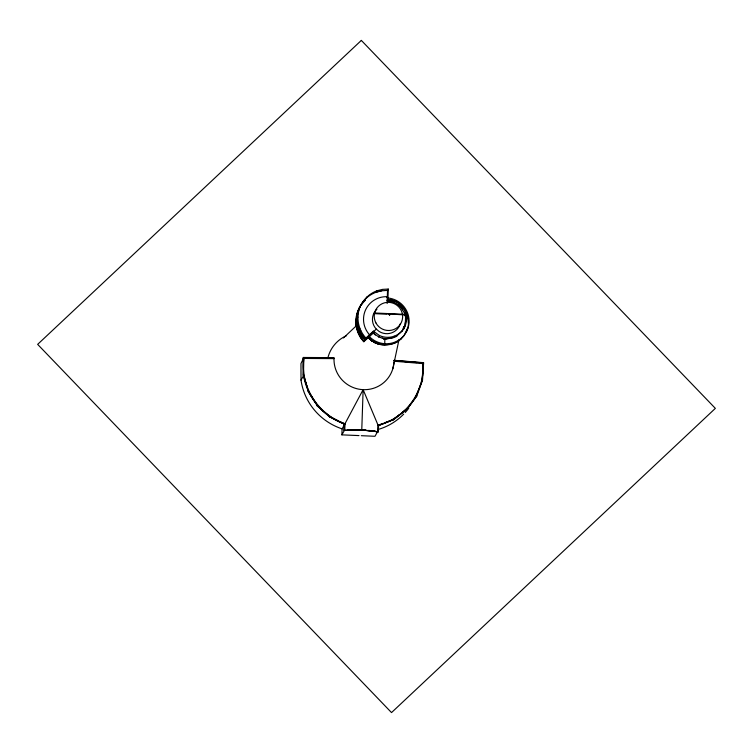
<?xml version="1.0" encoding="UTF-8"?>
<svg xmlns="http://www.w3.org/2000/svg" width="753" height="753" viewBox="0 0 753 753"><rect width="100%" height="100%" fill="white"/><g stroke="black" fill="none" stroke-linecap="round" stroke-linejoin="round"><path stroke-width="1.13" d="M308.391 391.259L303.299 375.088L303.252 357.449L303.873 357.477L303.845 358.447C300.108 386.6 318.152 414.724 344.959 423.741L344.77 430.368L361.892 429.982L377.846 431.742L378.044 425.172L363.134 389.659L344.705 424.259L329.55 416.87L316.994 405.5L317.446 405.123M393.979 362.315A30.139 29.649 29.3 0 1 362.579 389.63A30.139 29.649 29.3 0 1 334.012 358.616L334.04 357.647L303.873 357.477M359.012 435.592L341.909 434.858L342.088 428.862L344.262 424.974M344.836 430.396L344.149 430.339L344.337 424.146M344.347 430.349L344.535 424.024C323.197 416.513 307.13 397.452 303.468 375.116L303.836 357.722L333.795 358.108M363.134 389.659L361.769 430.01L378.43 431.77L378.58 425.624M377.488 431.808L374.128 431.036M378.204 431.817L378.392 425.492L393.668 419.477L406.451 409.256M384.736 343.594L384.877 338.897M387.127 303.553L387.522 290.385L381.696 290.79L376.114 292.211L376.905 290.809L382.486 289.378L388.256 289.067L387.955 299.261L387.164 300.663C393.49 300.993 399.466 304.476 402.874 309.812M389.894 314.425L389.461 313.963L405.368 314.961M416.174 395.918L422.282 380.256L422.96 362.871L423.205 363.897M394.054 360.301L422.998 362.626L422.97 363.595C425.087 391.682 405.378 418.555 378.044 425.172L378.26 425.709L393.791 419.6L393.499 419.082M422.518 374.947L422.282 380.256M422.791 370.523L423.374 362.89M406.733 409.528L416.823 395.984L422.508 380.246L423.619 362.654L422.998 362.626M365.101 300.372A29.612 29.141 29.3 0 0 363.859 341.702L364.744 340.14C356.8 331.678 354.484 318.604 359.303 308.015L356.63 314.895M357.157 318.331C356.903 326.011 359.859 333.635 365.12 339.462L365.911 338.059C357.967 329.598 355.651 316.524 360.471 305.934L359.68 307.337C363.106 299.882 369.13 293.651 376.905 290.809M405.312 324.223L405.594 316.712L404.606 313.088M405.848 320.439L404.116 327.753L404.907 326.341A19.286 18.976 29.3 0 0 395.259 301.031L387.202 299.092M406.366 331.762C412.766 319.131 404.05 301.991 390.449 299.779M392.784 368.866L399.015 339.612M397.537 341.674C392.652 344.507 384.783 345.448 378.75 344.187C386.581 346.088 395.363 344.498 401.255 338.765M359.736 307.243L357.844 312.749L357.101 318.425L357.891 317.022M403.128 328.939L404.436 327.367M403.326 329.033L403.928 327.244M404.022 328.826L404.653 326.99M403.608 327.103L403.354 328.27L404.022 328.609L403.439 327.122M303.836 357.722L303.299 357.92L323.385 358.051M303.271 375.135L303.883 375.013M342.088 428.862A60.165 59.195 29.3 0 1 301.012 380.133L303.732 375.276M361.402 304.466L362.184 303.073L358.475 309.492M362.617 302.311L366.41 298.037M357.468 313.417L355.896 320.571L356.291 326.303M367.153 296.729L366.363 298.132C370.598 294.225 376.152 291.627 381.696 290.79M356.724 319.093L355.943 320.486C355.84 328.242 358.635 335.894 363.915 341.617L360.433 336.939L357.854 331.762L358.635 330.379M356.338 326.209L357.12 324.825M359.012 329.701L359.802 328.299M308.542 390.986L307.968 391.278L317.117 405.425M360.433 336.939L361.205 335.546M361.581 334.878L359.068 329.616M387.466 290.479L388.256 289.067M386.901 297.454L387.334 296.691A23.221 22.854 29.3 0 0 369.808 335.104L368.499 337.438M404.907 326.341A19.286 18.976 29.3 0 1 379.503 335.556L373.394 331.16L372.613 332.572L375.446 335.066M381.696 344.187L378.75 344.187L375.286 342.991L369.346 338.718L368.452 336.873L369.667 338.238M329.663 416.71L316.966 405.556M395.259 301.031L394.468 302.433L387.211 300.579M375.286 342.991L378.1 343.5M372.66 332.478L378.712 336.968L379.503 335.556M400.577 306.829L397.791 304.25M382.599 344.319L386.035 344.507M394.205 336.196L393.414 337.598C369.685 341.194 396.219 338.408 396.84 335.894M384.698 344.77L385.272 343.735M405.34 311.78L404.549 313.182L400.624 306.735M344.535 424.024L344.225 430.368L344.78 430.17M341.909 434.858L344.629 430.001M408.39 323.065L408.201 318.359M407.815 327.517L404.107 335.631L401.133 338.982M377.705 431.431L374.985 436.288L361.299 435.695M378.091 431.836L361.901 429.784M385.103 422.593L393.668 419.477M422.48 380.293L421.934 380.114M393.546 419.694L407.025 409.397L416.851 395.927L416.324 395.645M402.243 330.962L404.163 327.659M329.579 416.814L329.908 416.334M361.355 304.551L365.205 300.193M402.29 330.868L396.784 335.989M343.434 337.965L356.828 325.315M365.911 338.059L373.394 331.16M365.12 339.462L376.302 329.127A14.26 14.025 29.3 0 1 376.905 309.229M364.744 340.14L369.375 335.876M373.187 332.581L369.121 336.318A23.221 22.854 29.3 0 0 406.827 331.019A23.221 22.854 29.3 0 0 387.786 297.981M363.859 341.702L374.232 332.111M316.994 405.641L329.758 416.607L338.794 421.04M394.214 418.677L399.457 414.639M402.083 412.616L405.575 409.924M360.376 337.024L363.078 335.386M377.893 425.436L383.042 423.412M358.795 331.499L360.781 330.774M382.383 344.573L384.199 344.479M347.105 429.963L365.149 430.01M361.92 429.925L344.77 430.368M334.012 358.616L303.252 358.437M303.299 358.71L300.965 363.567L301.012 380.133M374.241 312.984L405.481 314.34M374.119 313.615L387.174 314.265M423.553 363.643L394.035 361.214M394.045 360.489L422.96 362.871M393.998 360.715L398.61 361.092M404.38 361.572L407.844 361.854M412.456 362.231L417.068 362.617M368.518 430.396L371.888 430.782M382.289 338.201L386.073 338.643M379.898 343.801L381.705 344.065M378.712 336.968L382.336 338.116M375.559 342.483C391.456 349.514 360.922 335.509 375.898 342.643M375.342 342.869L378.787 344.065M340.798 422.028L344.808 424.005M376.302 329.127L379.183 331.489A14.26 14.025 29.3 0 0 400.248 323.846M368.546 337.353L372.114 341.137L368.424 337.56M368.339 337.184L369.45 338.634A18.609 18.307 29.3 0 0 381.423 344.507M368.236 337.269L369.346 338.718M361.638 334.784L365.167 339.368M310.17 394.083L317.295 405.396M403.523 326.971L404.116 328.459M304.043 376.34L307.459 388.059M407.194 315.309L408.079 318.575M404.803 314.086L405.538 316.806M303.421 357.703L303.346 375.333M408.738 408.23A60.165 59.195 29.3 0 1 405.218 412.512M403.721 414.103A60.165 59.195 29.3 0 1 379.427 429.097M327.8 358.221A33.716 33.179 29.3 0 1 346.568 335.659M389.678 314.472C389.649 317.258 389.226 311.723 389.678 314.472M389.452 314.217C386.957 315.018 392.162 314.217 389.452 314.217M361.336 40.408L37.65 344.366L391.522 712.592L715.35 408.371L361.336 40.408M375.926 322.924A14.26 14.025 29.3 0 0 400.521 323.988A14.26 14.025 29.3 0 0 388.859 302.348A14.26 14.025 29.3 0 0 375.926 322.924"/></g></svg>
